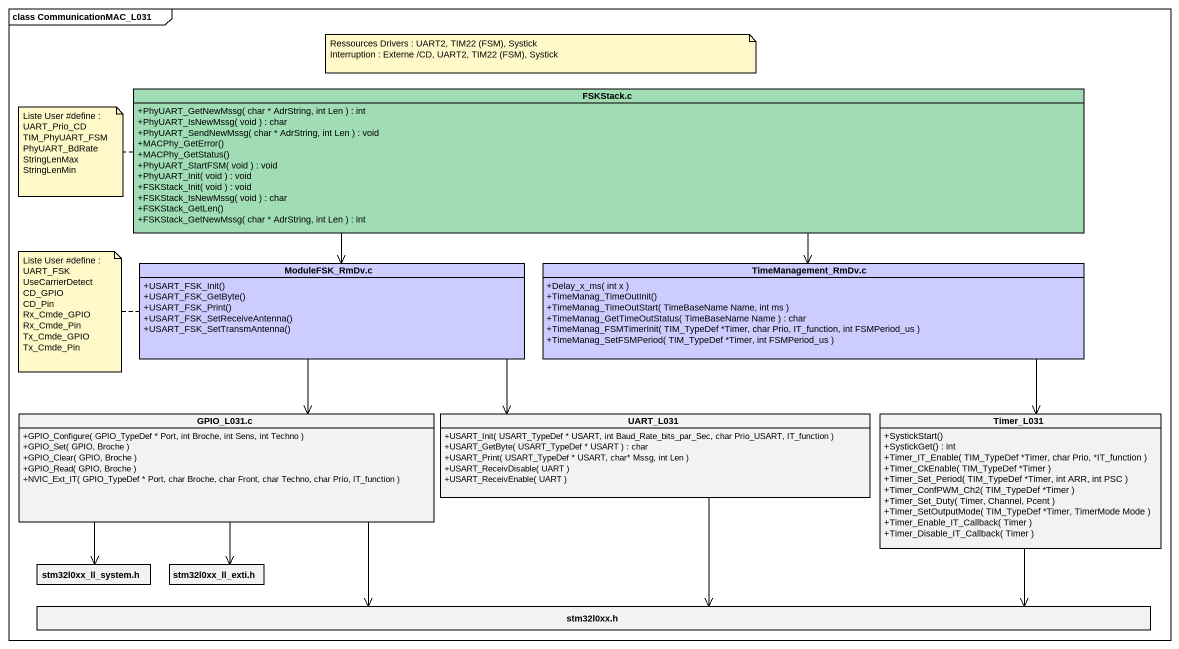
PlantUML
@startuml
mainframe class CommunicationMAC_L031
hide circle
hide empty members
skinparam classAttributeIconSize 0
class "FSKStack.c" as FSKStack_c #A0DCB4 {
  +PhyUART_GetNewMssg( char * AdrString, int Len ) : int
  +PhyUART_IsNewMssg( void ) : char
  +PhyUART_SendNewMssg( char * AdrString, int Len ) : void
  +MACPhy_GetError()
  +MACPhy_GetStatus()
  +PhyUART_StartFSM( void ) : void
  +PhyUART_Init( void ) : void
  +FSKStack_Init( void ) : void
  +FSKStack_IsNewMssg( void ) : char
  +FSKStack_GetLen()
  +FSKStack_GetNewMssg( char * AdrString, int Len ) : int
}
class "ModuleFSK_RmDv.c" as ModuleFSK_RmDv_c #CCCCFF {
  +USART_FSK_Init()
  +USART_FSK_GetByte()
  +USART_FSK_Print()
  +USART_FSK_SetReceiveAntenna()
  +USART_FSK_SetTransmAntenna()
}
class "TimeManagement_RmDv.c" as TimeManagement_RmDv_c #CCCCFF {
  +Delay_x_ms( int x )
  +TimeManag_TimeOutInit()
  +TimeManag_TimeOutStart( TimeBaseName Name, int ms )
  +TimeManag_GetTimeOutStatus( TimeBaseName Name ) : char
  +TimeManag_FSMTimerInit( TIM_TypeDef *Timer, char Prio, IT_function, int FSMPeriod_us )
  +TimeManag_SetFSMPeriod( TIM_TypeDef *Timer, int FSMPeriod_us )
}
class "GPIO_L031.c" as GPIO_L031_c {
  +GPIO_Configure( GPIO_TypeDef * Port, int Broche, int Sens, int Techno )
  +GPIO_Set( GPIO, Broche )
  +GPIO_Clear( GPIO, Broche )
  +GPIO_Read( GPIO, Broche )
  +NVIC_Ext_IT( GPIO_TypeDef * Port, char Broche, char Front, char Techno, char Prio, IT_function )
}
class UART_L031 {
  +USART_Init( USART_TypeDef * USART, int Baud_Rate_bits_par_Sec, char Prio_USART, IT_function )
  +USART_GetByte( USART_TypeDef * USART ) : char
  +USART_Print( USART_TypeDef * USART, char* Mssg, int Len )
  +USART_ReceivDisable( UART )
  +USART_ReceivEnable( UART )
}
class Timer_L031 {
  +SystickStart()
  +SystickGet() : int
  +Timer_IT_Enable( TIM_TypeDef *Timer, char Prio, *IT_function )
  +Timer_CkEnable( TIM_TypeDef *Timer )
  +Timer_Set_Period( TIM_TypeDef *Timer, int ARR, int PSC )
  +Timer_ConfPWM_Ch2( TIM_TypeDef *Timer )
  +Timer_Set_Duty( Timer, Channel, Pcent )
  +Timer_SetOutputMode( TIM_TypeDef *Timer, TimerMode Mode )
  +Timer_Enable_IT_Callback( Timer )
  +Timer_Disable_IT_Callback( Timer )
}
class "stm32l0xx_ll_system.h" as stm32l0xx_ll_system_h
class "stm32l0xx_ll_exti.h" as stm32l0xx_ll_exti_h
class "stm32l0xx.h" as stm32l0xx_h
FSKStack_c -left-> ModuleFSK_RmDv_c
FSKStack_c --> TimeManagement_RmDv_c
ModuleFSK_RmDv_c --> GPIO_L031_c
ModuleFSK_RmDv_c -right-> UART_L031
TimeManagement_RmDv_c --> Timer_L031
GPIO_L031_c --> stm32l0xx_ll_exti_h
GPIO_L031_c -right-> stm32l0xx_h
UART_L031 --> stm32l0xx_h
Timer_L031 -left-> stm32l0xx_h
stm32l0xx_ll_system_h <-up- GPIO_L031_c
note as N1
  Ressources Drivers : UART2, TIM22 (FSM), Systick
  Interruption : Externe /CD, UART2, TIM22 (FSM), Systick
end note
note left of FSKStack_c
  Liste User #define :
  UART_Prio_CD
  TIM_PhyUART_FSM
  PhyUART_BdRate
  StringLenMax
  StringLenMin
end note
note left of ModuleFSK_RmDv_c
  Liste User #define :
  UART_FSK
  UseCarrierDetect
  CD_GPIO
  CD_Pin
  Rx_Cmde_GPIO
  Rx_Cmde_Pin
  Tx_Cmde_GPIO
  Tx_Cmde_Pin
end note
@enduml
